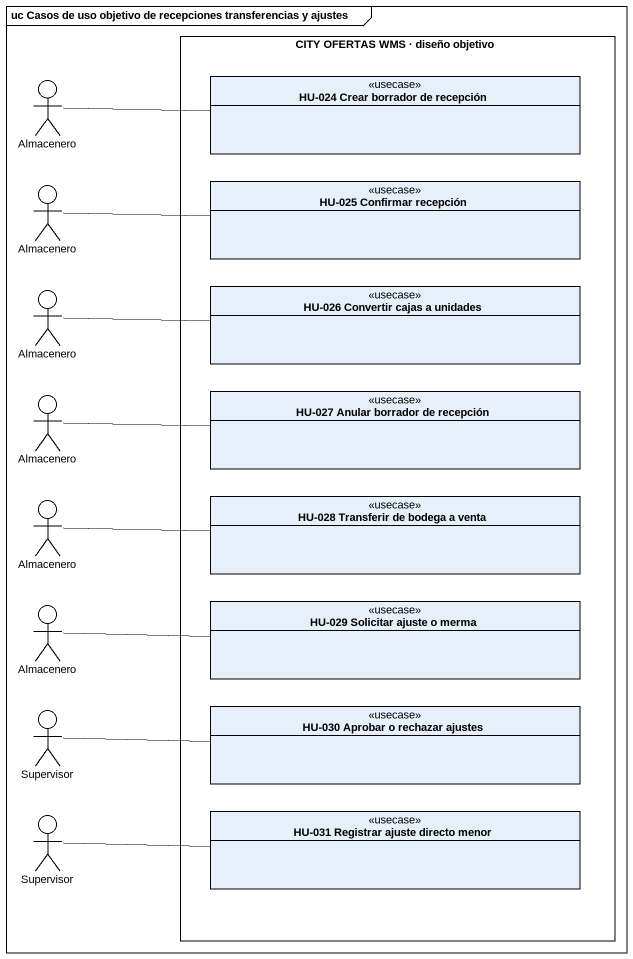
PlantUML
@startuml
mainframe uc Casos de uso objetivo de recepciones transferencias y ajustes
allowmixing
hide circle
hide empty members
rectangle "CITY OFERTAS WMS · diseño objetivo" as CITY_OFERTAS_WMS_diseño {
  class "HU-024 Crear borrador de recepción" as HU_024_Crear_borrador_de <<usecase>>
  class "HU-025 Confirmar recepción" as HU_025_Confirmar_recepción <<usecase>>
  class "HU-026 Convertir cajas a unidades" as HU_026_Convertir_cajas_a <<usecase>>
  class "HU-027 Anular borrador de recepción" as HU_027_Anular_borrador_de <<usecase>>
  class "HU-028 Transferir de bodega a venta" as HU_028_Transferir_de_bodega <<usecase>>
  class "HU-029 Solicitar ajuste o merma" as HU_029_Solicitar_ajuste_o <<usecase>>
  class "HU-030 Aprobar o rechazar ajustes" as HU_030_Aprobar_o_rechazar <<usecase>>
  class "HU-031 Registrar ajuste directo menor" as HU_031_Registrar_ajuste <<usecase>>
}
actor Almacenero
actor "Almacenero" as Almacenero_2
actor "Almacenero" as Almacenero_3
actor "Almacenero" as Almacenero_4
actor "Almacenero" as Almacenero_5
actor "Almacenero" as Almacenero_6
actor Supervisor
actor "Supervisor" as Supervisor_2
Almacenero -right- HU_024_Crear_borrador_de
Almacenero_2 -right- HU_025_Confirmar_recepción
Almacenero_3 -right- HU_026_Convertir_cajas_a
Almacenero_4 -right- HU_027_Anular_borrador_de
Almacenero_5 -right- HU_028_Transferir_de_bodega
Almacenero_6 -right- HU_029_Solicitar_ajuste_o
Supervisor -right- HU_030_Aprobar_o_rechazar
Supervisor_2 -right- HU_031_Registrar_ajuste
@enduml
